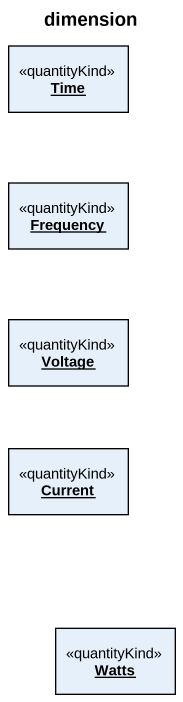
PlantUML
@startuml
title dimension
hide circle
hide empty members
object Time <<quantityKind>>
object Frequency <<quantityKind>>
object Voltage <<quantityKind>>
object Current <<quantityKind>>
object Watts <<quantityKind>>
@enduml
